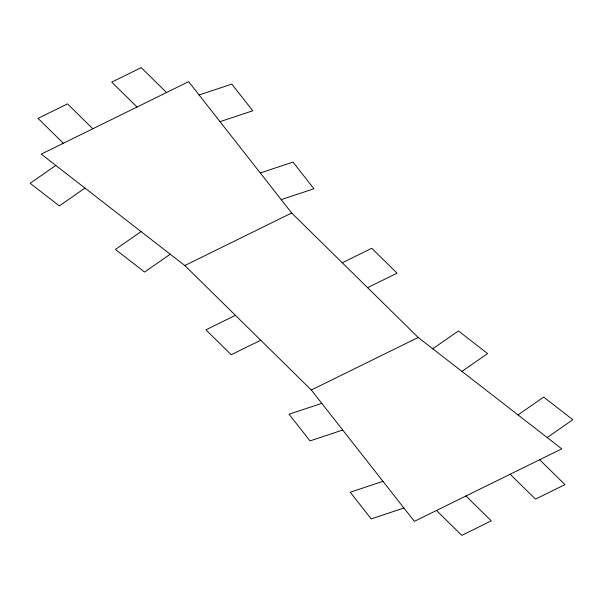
<?xml version="1.0" encoding="UTF-8"?>
<svg xmlns="http://www.w3.org/2000/svg" width="603" height="603" viewBox="0 0 603 603"><rect width="100%" height="100%" fill="white"/><g stroke="black" fill="none" stroke-linecap="round" stroke-linejoin="round"><path stroke-width="0.9" d="M55.808 165.456L30.15 183.289L59.32 205.917L84.978 188.083M141.072 231.597L115.414 249.431L144.577 272.059L170.234 254.225M432.766 348.775L458.423 330.941L487.586 353.569L461.928 371.403M518.022 414.917L543.68 397.083L572.85 419.711L547.192 437.544M184.82 265.539L291.686 212.987L418.18 337.461L561.777 448.858L414.374 521.346L311.314 390.013L184.82 265.539L41.223 154.142L188.626 81.654L291.686 212.987M235.419 315.331L205.94 329.826L231.235 354.722L260.715 340.228M342.285 262.772L371.765 248.278L397.06 273.174L367.581 287.669M311.314 390.013L418.18 337.461M199.088 94.988L231.816 84.111L252.747 110.786L220.027 121.663M260.285 172.971L293.005 162.094L313.944 188.769L281.217 199.646M321.783 403.354L289.056 414.231L309.995 440.906L342.715 430.029M382.973 481.337L350.253 492.214L371.184 518.889L403.912 508.012M166.511 92.523L141.215 67.626L111.736 82.129L137.032 107.025M539.662 459.735L564.966 484.624L535.487 499.126L510.183 474.229M92.817 128.771L67.513 103.874L38.034 118.376L63.338 143.265M465.968 495.975L491.264 520.871L461.785 535.374L436.489 510.477"/></g></svg>
